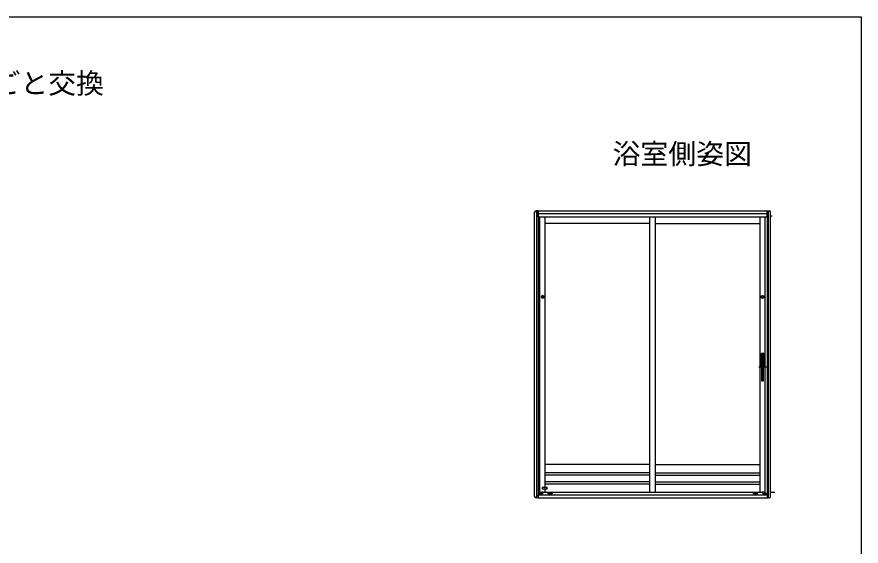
# Model space of a CAD drawing. Units: millimetres, scale not verified. Extents: x -495 to 495, y -800 to 801.
# Drawn here: x -111 to 495, y 380 to 760 of the extents above; entities that cross this region are included whole.
import ezdxf
from ezdxf.enums import TextEntityAlignment as Align

# ---------------------------------------------------------------- set-up
doc = ezdxf.new("R2010")
doc.units = ezdxf.units.MM
doc.header["$LTSCALE"] = 4
for name, color, linetype in [('0-1_USER1', 3, 'Continuous'), ('0-3_YKK_11E', 7, 'Continuous'), ('0-6_YKK_A1', 4, 'Continuous'), ('0-8_YKK_ZWAK', 7, 'Continuous')]:
    doc.layers.add(name, color=color, linetype=linetype)
doc.styles.add('ＭＳ ゴシック', font='')
doc.styles.get('ＭＳ ゴシック').set_extended_font_data('MS Gothic')

msp = doc.modelspace()

# ---------------------------------------------------------------- linework, layer by layer
at = {"layer": '0-3_YKK_11E'}
msp.add_line((430.143, 617.494), (431.188, 617.494), dxfattribs=at)
at = {"layer": '0-6_YKK_A1'}
for p, q in [((260.743, 416.124), (260.743, 620.024)), ((263.243, 621.024), (261.743, 621.024)), ((262.243, 415.124), (262.243, 621.024)), ((262.243, 416.824), (262.243, 619.323)), ((263.243, 619.323), (262.243, 619.323)), ((263.243, 621.024), (263.243, 415.124)), ((263.293, 616.674), (263.293, 621.024)), ((263.293, 621.024), (427.593, 621.024)), ((263.293, 619.044), (427.593, 619.044)), ((427.593, 616.674), (427.593, 621.024)), ((427.643, 621.024), (429.143, 621.024)), ((427.643, 621.024), (427.643, 415.124)), ((427.643, 619.323), (428.643, 619.323)), ((428.643, 415.124), (428.643, 621.024)), ((428.643, 416.824), (428.643, 619.323)), ((430.143, 416.124), (430.143, 620.024)), ((263.243, 618.024), (263.293, 618.024)), ((263.293, 616.674), (427.593, 616.674)), ((264.543, 418.124), (264.543, 616.674)), ((268.343, 422.594), (268.343, 616.674)), ((343.443, 419.274), (343.443, 616.674)), ((347.443, 419.274), (347.443, 616.674)), ((422.543, 419.224), (422.543, 616.674)), ((426.343, 418.124), (426.343, 616.674)), ((427.643, 618.024), (427.593, 618.024)), ((343.443, 611.994), (268.343, 611.994)), ((347.443, 611.994), (422.543, 611.994)), ((266.143, 559.794), (266.143, 558.794)), ((266.943, 558.794), (266.943, 559.794)), ((423.943, 558.794), (423.943, 559.794)), ((424.743, 559.794), (424.743, 558.794)), ((423.643, 508.894), (423.643, 518.644)), ((423.893, 518.894), (424.793, 518.894)), ((424.043, 508.894), (424.043, 518.326)), ((424.643, 518.326), (424.643, 508.894)), ((425.043, 518.644), (425.043, 508.894)), ((427.071, 508.894), (421.585, 508.894)), ((423.643, 508.894), (423.643, 499.144)), ((424.043, 508.894), (424.043, 499.461)), ((424.643, 499.461), (424.643, 508.894)), ((425.043, 499.144), (425.043, 508.894)), ((423.893, 498.894), (424.793, 498.894)), ((343.443, 438.894), (268.343, 438.894)), ((347.443, 438.894), (422.543, 438.894)), ((343.443, 432.944), (268.343, 432.944)), ((343.443, 431.244), (268.343, 431.244)), ((347.443, 432.944), (422.543, 432.944)), ((347.443, 431.244), (422.543, 431.244)), ((343.443, 426.594), (268.343, 426.594)), ((343.443, 424.894), (268.343, 424.894)), ((347.443, 426.594), (422.543, 426.594)), ((347.443, 424.894), (422.543, 424.894)), ((264.593, 418.894), (264.543, 418.894)), ((264.563, 418.257), (264.543, 418.257)), ((264.563, 418.724), (264.563, 418.138)), ((265.063, 419.224), (425.823, 419.224)), ((266.21, 422.394), (266.21, 421.694)), ((266.293, 418.724), (266.293, 418.044)), ((268.065, 422.594), (266.41, 422.594)), ((266.41, 421.494), (268.065, 421.494)), ((268.065, 422.594), (268.235, 422.594)), ((268.235, 421.494), (268.065, 421.494)), ((269.41, 422.594), (268.235, 422.594)), ((268.235, 421.494), (269.41, 421.494)), ((268.343, 419.224), (268.343, 421.494)), ((269.61, 422.444), (269.601, 422.444)), ((269.601, 421.644), (269.61, 421.644)), ((269.605, 421.67), (269.605, 421.67)), ((269.607, 422.394), (269.607, 421.694)), ((269.61, 422.494), (269.61, 422.444)), ((269.61, 421.644), (269.61, 422.444)), ((269.61, 421.644), (269.61, 421.594)), ((269.71, 421.694), (269.71, 422.394)), ((270.293, 418.544), (270.293, 418.044)), ((273.293, 418.544), (270.293, 418.544)), ((270.293, 418.257), (273.293, 418.257)), ((273.293, 418.544), (273.293, 418.044)), ((417.593, 418.544), (417.593, 418.044)), ((420.593, 418.544), (417.593, 418.544)), ((417.593, 418.257), (420.593, 418.257)), ((420.593, 418.544), (420.593, 418.044)), ((424.593, 418.724), (424.593, 418.044)), ((425.093, 418.724), (425.093, 418.091)), ((426.323, 418.179), (425.093, 418.179)), ((426.294, 418.894), (426.343, 418.894)), ((426.323, 418.724), (426.323, 418.179)), ((426.323, 418.257), (426.343, 418.257)), ((433.206, 418.894), (430.143, 418.894)), ((263.243, 415.124), (261.743, 415.124)), ((262.243, 416.824), (263.243, 416.824)), ((264.543, 418.124), (263.243, 418.124)), ((263.293, 418.044), (263.293, 415.124)), ((263.293, 418.044), (266.293, 418.044)), ((263.293, 417.104), (427.593, 417.104)), ((263.293, 415.124), (427.593, 415.124)), ((264.563, 418.138), (265.793, 418.138)), ((273.293, 418.044), (270.293, 418.044)), ((420.593, 418.044), (417.593, 418.044)), ((424.593, 418.091), (425.093, 418.091)), ((424.593, 418.044), (427.593, 418.044)), ((426.343, 418.124), (427.643, 418.124)), ((427.593, 418.124), (427.593, 415.124)), ((428.643, 416.824), (427.643, 416.824)), ((427.643, 415.124), (429.143, 415.124))]:
    msp.add_line(p, q, dxfattribs=at)
msp.add_lwpolyline([(265.793, 418.724), (265.793, 418.091), (266.293, 418.091)], dxfattribs=at)
for centre, radius in [((266.543, 559.294), 0.91), ((266.543, 559.294), 0.9), ((424.343, 559.294), 0.91), ((424.343, 559.294), 0.9)]:
    msp.add_circle(centre, radius, dxfattribs=at)
for centre, radius, start, end in [((261.743, 620.024), 1, 90, 180), ((429.143, 620.024), 1, 0, 90), ((266.543, 559.294), 0.9, 180, 0), ((266.543, 559.794), 0.4, 0, 180), ((266.543, 558.794), 0.4, 180, 0), ((424.343, 559.294), 0.9, 180, 0), ((424.343, 559.794), 0.4, 0, 180), ((424.343, 558.794), 0.4, 180, 0), ((423.893, 518.644), 0.25, 90, 180), ((424.793, 518.644), 0.25, 0, 90), ((423.893, 499.144), 0.25, 180, 270), ((424.793, 499.144), 0.25, 270, 0), ((265.063, 418.724), 0.5, 90, 180), ((266.293, 418.724), 0.5, 90, 180), ((266.41, 422.394), 0.2, 90, 180), ((266.41, 421.694), 0.2, 180, 270), ((266.793, 418.724), 0.5, 90, 180), ((269.41, 422.394), 0.2, 25.0433, 90), ((269.41, 421.694), 0.2, 270, 334.9567), ((269.41, 421.694), 0.2, 331.92751, 334.9567), ((269.391, 422.398), 0.215, 5.16678, 21.95919), ((269.4, 422.402), 0.206, 4.34604, 21.90138), ((269.424, 421.683), 0.182, 336.26833, 356.03962), ((269.41, 422.394), 0.197, 0, 6.86457), ((269.41, 421.694), 0.197, 353.13543, 0), ((269.61, 422.394), 0.1, 0, 90), ((269.61, 421.694), 0.1, 270, 0), ((424.093, 418.724), 0.5, 0, 90), ((424.593, 418.724), 0.5, 0, 90), ((425.823, 418.724), 0.5, 0, 90), ((261.743, 416.124), 1, 180, 270), ((429.143, 416.124), 1, 270, 0)]:
    msp.add_arc(centre, radius, start, end, dxfattribs=at)
at = {"layer": '0-8_YKK_ZWAK'}
for p, q in [((-494.9, 760.1), (495.1, 760.1)), ((495.1, 760.1), (495.1, -799.9))]:
    msp.add_line(p, q, dxfattribs=at)

# ---------------------------------------------------------------- texts
at = {"layer": '0-1_USER1', "style": 'ＭＳ ゴシック'}
for s, p in [('■引戸 半外付枠 片引き戸\u3000新築・枠ごと交換', (-468.297, 700.719)), ('浴室側姿図', (316.745, 650.114))]:
    msp.add_text(s, height=14.66, dxfattribs=at).set_placement(p, align=Align.BOTTOM_LEFT)

doc.saveas('drawing.dxf')
